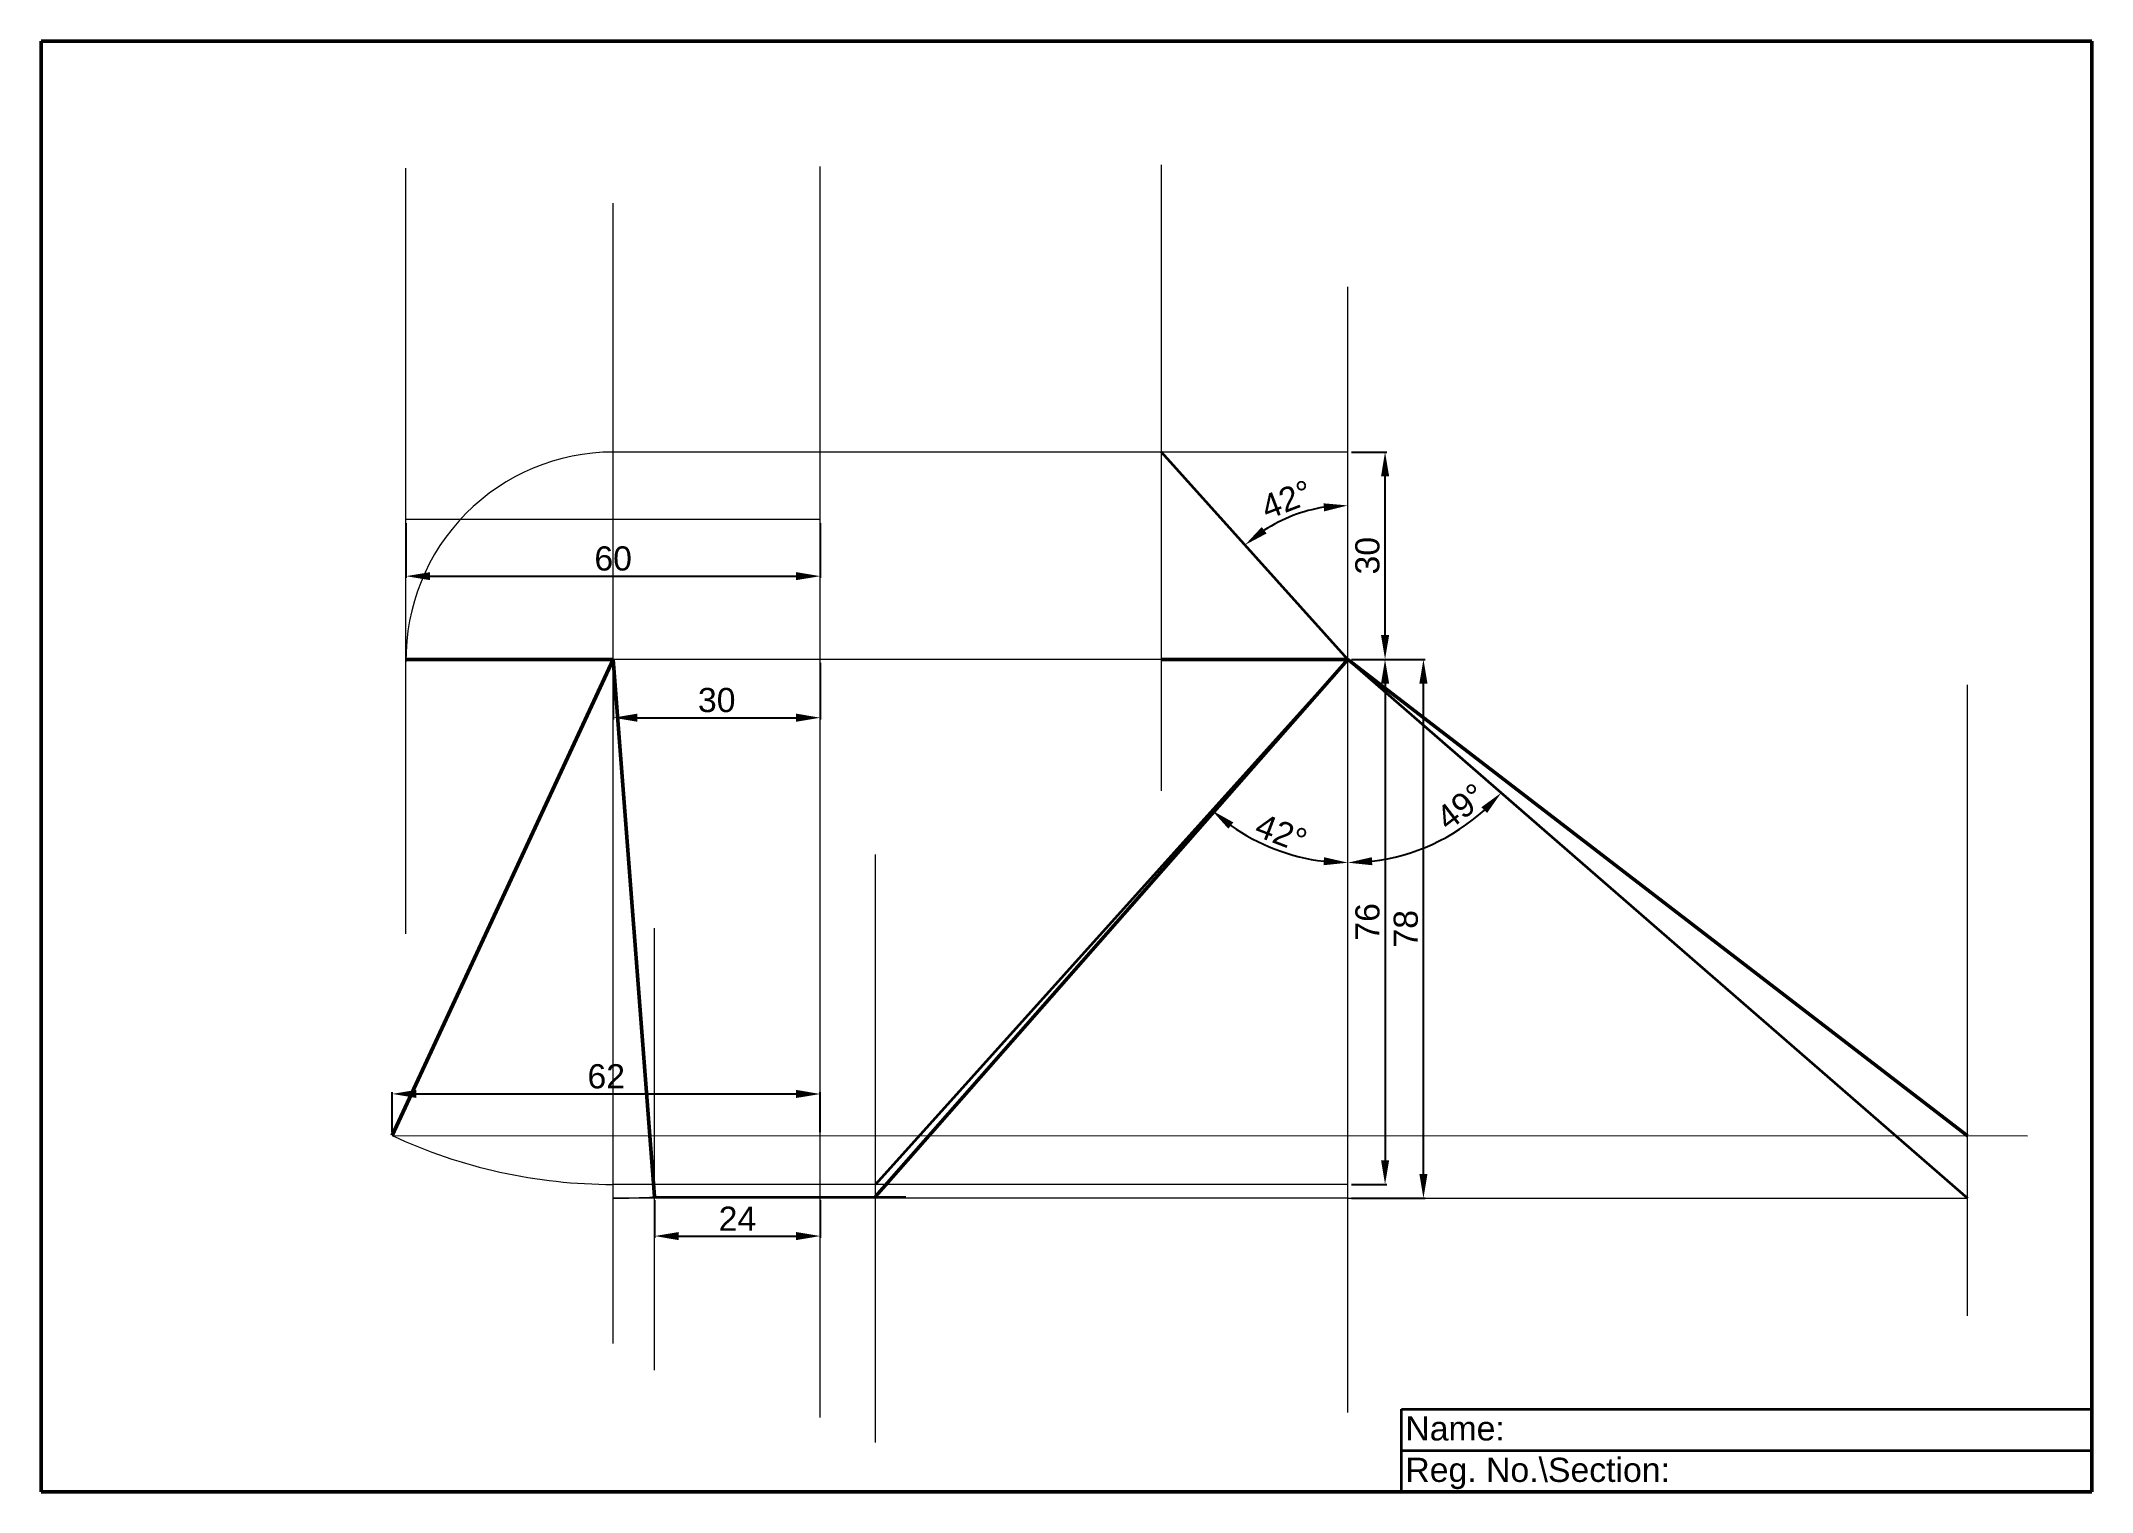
# Model space of a CAD drawing. Header units: millimetres. Extents: x 0 to 297, y 0 to 210.
import ezdxf

# ---------------------------------------------------------------- set-up
doc = ezdxf.new("R2010")
doc.units = ezdxf.units.MM
doc.header["$LTSCALE"] = 0.5
doc.header["$PDMODE"] = 3
doc.header["$PDSIZE"] = 5
for name, color, linetype, lineweight in [('DimensionLine', 1, 'Continuous', 25), ('FVnTV', 3, 'Continuous', 50), ('ProjectorLine', 4, 'Continuous', 9), ('TrueLengthLines', 5, 'Continuous', 35), ('XYline', 7, 'Continuous', 20)]:
    doc.layers.add(name, color=color, linetype=linetype, lineweight=lineweight)
doc.styles.get("Standard").update_dxf_attribs({"font": 'arial.ttf'})
doc.dimstyles.new('ED', dxfattribs={"dimtxt": 3.5, "dimasz": 3.5, "dimexe": 0.25, "dimexo": 0.5, "dimgap": 0.75, "dimtad": 1, "dimdec": 0, "dimzin": 0, "dimdsep": 46, "dimtxsty": 'Standard', "dimcen": 0.09, "dimadec": 0, "dimazin": 0, "dimtfac": 1, "dimtdec": 0, "dimtofl": 0, "dimtmove": 0, "dimatfit": 3, "dimfxl": 1, "dimtolj": 1, "dimtzin": 0, "dimarcsym": 0})

# ---------------------------------------------------------------- blocks, each defined once
blk = doc.blocks.new('*D1')
at = {"layer": 'Defpoints', "color": 0, "transparency": 16777216}
for p in [(189.25, 150.51), (194.63, 150.51), (189.25, 120.51)]:
    blk.add_point(p, dxfattribs=at)
at = {"layer": 'DimensionLine', "color": 0, "lineweight": -2, "transparency": 16777216}
for p, q in [((189.75, 150.51), (194.88, 150.51)), ((194.63, 124.01), (194.63, 147.01)), ((189.75, 120.51), (194.88, 120.51))]:
    blk.add_line(p, q, dxfattribs=at)
at = {"layer": 'DimensionLine', "color": 0, "transparency": 16777216}
for points in [[(194.05, 147.01), (195.22, 147.01), (194.63, 150.51)], [(194.05, 124.01), (195.22, 124.01), (194.63, 120.51)]]:
    blk.add_solid(points, dxfattribs=at)
at = {"layer": 'DimensionLine', "color": 0, "transparency": 16777216, "insert": (192.09, 135.51), "char_height": 3.5, "attachment_point": 5, "rotation": 90}
blk.add_mtext('\\A1;30', dxfattribs=at)
blk = doc.blocks.new('*D2')
at = {"layer": 'Defpoints', "color": 0, "transparency": 16777216}
for p in [(189.25, 174.42), (162.24, 150.51), (183.86, 142.12), (189.25, 120.51), (189.25, 11.5)]:
    blk.add_point(p, dxfattribs=at)
at = {"layer": 'DimensionLine', "color": 0, "lineweight": -2, "transparency": 16777216}
blk.add_arc((189.25, 120.51), 22.28, 99.012, 122.988, dxfattribs=at)
at = {"layer": 'DimensionLine', "color": 0, "transparency": 16777216}
for points in [[(185.71, 143.09), (185.81, 141.93), (189.25, 142.78)], [(177.48, 138.73), (176.77, 139.66), (174.34, 137.06)]]:
    blk.add_solid(points, dxfattribs=at)
at = {"layer": 'DimensionLine', "color": 0, "transparency": 16777216, "insert": (180.37, 143.64), "char_height": 3.5, "attachment_point": 5, "rotation": 21}
blk.add_mtext('\\A1;42°', dxfattribs=at)
blk = doc.blocks.new('*D3')
at = {"layer": 'Defpoints', "color": 0, "transparency": 16777216}
for p in [(189.25, 120.51), (189.25, 44.51), (194.63, 44.51)]:
    blk.add_point(p, dxfattribs=at)
at = {"layer": 'DimensionLine', "color": 0, "lineweight": -2, "transparency": 16777216}
for p, q in [((189.75, 120.51), (194.88, 120.51)), ((194.63, 117.01), (194.63, 48.01)), ((189.75, 44.51), (194.88, 44.51))]:
    blk.add_line(p, q, dxfattribs=at)
at = {"layer": 'DimensionLine', "color": 0, "transparency": 16777216}
for points in [[(194.05, 117.01), (195.22, 117.01), (194.63, 120.51)], [(194.05, 48.01), (195.22, 48.01), (194.63, 44.51)]]:
    blk.add_solid(points, dxfattribs=at)
at = {"layer": 'DimensionLine', "color": 0, "transparency": 16777216, "insert": (192.1, 82.51), "char_height": 3.5, "attachment_point": 5, "rotation": 90}
blk.add_mtext('\\A1;76', dxfattribs=at)
blk = doc.blocks.new('*D4')
at = {"layer": 'Defpoints', "color": 0, "transparency": 16777216}
for p in [(189.25, 120.51), (200.19, 120.51), (189.25, 42.51)]:
    blk.add_point(p, dxfattribs=at)
at = {"layer": 'DimensionLine', "color": 0, "lineweight": -2, "transparency": 16777216}
for p, q in [((189.75, 120.51), (200.44, 120.51)), ((200.19, 46.01), (200.19, 117.01)), ((189.75, 42.51), (200.44, 42.51))]:
    blk.add_line(p, q, dxfattribs=at)
at = {"layer": 'DimensionLine', "color": 0, "transparency": 16777216}
for points in [[(199.6, 117.01), (200.77, 117.01), (200.19, 120.51)], [(199.6, 46.01), (200.77, 46.01), (200.19, 42.51)]]:
    blk.add_solid(points, dxfattribs=at)
at = {"layer": 'DimensionLine', "color": 0, "transparency": 16777216, "insert": (197.65, 81.51), "char_height": 3.5, "attachment_point": 5, "rotation": 90}
blk.add_mtext('\\A1;78', dxfattribs=at)
blk = doc.blocks.new('*D5')
at = {"layer": 'Defpoints', "color": 0, "transparency": 16777216}
for p in [(189.25, 174.42), (189.25, 120.51), (197.52, 92.27), (278.98, 42.51), (189.25, 11.5)]:
    blk.add_point(p, dxfattribs=at)
at = {"layer": 'DimensionLine', "color": 0, "lineweight": -2, "transparency": 16777216}
blk.add_arc((189.25, 120.51), 29.43, 276.8189, 312.1811, dxfattribs=at)
at = {"layer": 'DimensionLine', "color": 0, "transparency": 16777216}
for points in [[(208.59, 99.11), (209.42, 98.29), (211.46, 101.2)], [(192.78, 90.71), (192.71, 91.87), (189.25, 91.08)]]:
    blk.add_solid(points, dxfattribs=at)
at = {"layer": 'DimensionLine', "color": 0, "transparency": 16777216, "insert": (205.64, 99.19), "char_height": 3.5, "attachment_point": 5, "rotation": 37.5489}
blk.add_mtext('\\A1;49°', dxfattribs=at)
blk = doc.blocks.new('*D6')
at = {"layer": 'Defpoints', "color": 0, "transparency": 16777216}
for p in [(189.25, 174.42), (189.25, 120.51), (175.43, 94.53), (120.82, 44.51), (189.25, 11.5)]:
    blk.add_point(p, dxfattribs=at)
at = {"layer": 'DimensionLine', "color": 0, "lineweight": -2, "transparency": 16777216}
blk.add_arc((189.25, 120.51), 29.43, 234.8189, 263.1811, dxfattribs=at)
at = {"layer": 'DimensionLine', "color": 0, "transparency": 16777216}
for points in [[(171.93, 96), (172.66, 96.91), (169.56, 98.64)], [(185.79, 91.87), (185.72, 90.71), (189.25, 91.08)]]:
    blk.add_solid(points, dxfattribs=at)
at = {"layer": 'DimensionLine', "color": 0, "transparency": 16777216, "insert": (179.6, 95.38), "char_height": 3.5, "attachment_point": 5, "rotation": 339}
blk.add_mtext('\\A1;42°', dxfattribs=at)
blk = doc.blocks.new('*D7')
at = {"layer": 'Defpoints', "color": 0, "transparency": 16777216}
for p in [(82.85, 120.51), (112.85, 120.51), (112.85, 112.06)]:
    blk.add_point(p, dxfattribs=at)
at = {"layer": 'DimensionLine', "color": 0, "lineweight": -2, "transparency": 16777216}
for p, q in [((82.85, 120.01), (82.85, 111.81)), ((112.85, 120.01), (112.85, 111.81)), ((86.35, 112.06), (109.35, 112.06))]:
    blk.add_line(p, q, dxfattribs=at)
at = {"layer": 'DimensionLine', "color": 0, "transparency": 16777216}
for points in [[(86.35, 112.65), (86.35, 111.48), (82.85, 112.06)], [(109.35, 112.65), (109.35, 111.48), (112.85, 112.06)]]:
    blk.add_solid(points, dxfattribs=at)
at = {"layer": 'DimensionLine', "color": 0, "transparency": 16777216, "insert": (97.85, 114.6), "char_height": 3.5, "attachment_point": 5}
blk.add_mtext('\\A1;30', dxfattribs=at)
blk = doc.blocks.new('*D8')
at = {"layer": 'Defpoints', "color": 0, "transparency": 16777216}
for p in [(112.85, 57.6), (50.85, 51.57), (112.85, 51.56)]:
    blk.add_point(p, dxfattribs=at)
at = {"layer": 'DimensionLine', "color": 0, "lineweight": -2, "transparency": 16777216}
for p, q in [((50.85, 52.07), (50.85, 57.86)), ((54.35, 57.61), (109.35, 57.6)), ((112.85, 52.06), (112.85, 57.85))]:
    blk.add_line(p, q, dxfattribs=at)
at = {"layer": 'DimensionLine', "color": 0, "transparency": 16777216}
for points in [[(54.35, 58.19), (54.35, 57.03), (50.85, 57.61)], [(109.35, 58.19), (109.35, 57.02), (112.85, 57.6)]]:
    blk.add_solid(points, dxfattribs=at)
at = {"layer": 'DimensionLine', "color": 0, "transparency": 16777216, "insert": (81.85, 60.14), "char_height": 3.5, "attachment_point": 5, "rotation": 359.9909}
blk.add_mtext('\\A1;62', dxfattribs=at)
blk = doc.blocks.new('*D10')
at = {"layer": 'Defpoints', "color": 0, "transparency": 16777216}
for p in [(52.85, 140.73), (112.85, 140.73), (112.85, 132.55)]:
    blk.add_point(p, dxfattribs=at)
at = {"layer": 'DimensionLine', "color": 0, "lineweight": -2, "transparency": 16777216}
for p, q in [((52.85, 140.23), (52.85, 132.3)), ((112.85, 140.23), (112.85, 132.3)), ((56.35, 132.55), (109.35, 132.55))]:
    blk.add_line(p, q, dxfattribs=at)
at = {"layer": 'DimensionLine', "color": 0, "transparency": 16777216}
for points in [[(56.35, 133.13), (56.35, 131.97), (52.85, 132.55)], [(109.35, 133.13), (109.35, 131.97), (112.85, 132.55)]]:
    blk.add_solid(points, dxfattribs=at)
at = {"layer": 'DimensionLine', "color": 0, "transparency": 16777216, "insert": (82.85, 135.09), "char_height": 3.5, "attachment_point": 5}
blk.add_mtext('\\A1;60', dxfattribs=at)
blk = doc.blocks.new('*D11')
at = {"layer": 'Defpoints', "color": 0, "transparency": 16777216}
for p in [(88.85, 42.74), (112.85, 42.74), (112.85, 37.04)]:
    blk.add_point(p, dxfattribs=at)
at = {"layer": 'DimensionLine', "color": 0, "lineweight": -2, "transparency": 16777216}
for p, q in [((88.85, 42.24), (88.85, 36.79)), ((112.85, 42.24), (112.85, 36.79)), ((92.35, 37.04), (109.35, 37.04))]:
    blk.add_line(p, q, dxfattribs=at)
at = {"layer": 'DimensionLine', "color": 0, "transparency": 16777216}
for points in [[(92.35, 37.62), (92.35, 36.45), (88.85, 37.04)], [(109.35, 37.62), (109.35, 36.45), (112.85, 37.04)]]:
    blk.add_solid(points, dxfattribs=at)
at = {"layer": 'DimensionLine', "color": 0, "transparency": 16777216, "insert": (100.85, 39.55), "char_height": 3.5, "attachment_point": 5}
blk.add_mtext('\\A1;24', dxfattribs=at)

msp = doc.modelspace()

# ---------------------------------------------------------------- linework, layer by layer
msp.add_line((189.25, 44.51), (189.25, 44.51))
at = {"layer": 'FVnTV'}
for p, q in [((0, 0), (0, 210)), ((0, 210), (297, 210)), ((297, 0), (297, 210)), ((50.85, 51.57), (82.85, 120.51)), ((82.85, 120.51), (52.85, 120.51)), ((88.85, 42.74), (82.85, 120.51)), ((120.82, 42.74), (189.25, 120.51)), ((189.25, 120.51), (162.24, 120.51)), ((278.98, 51.54), (189.25, 120.51)), ((0, 0), (297, 0))]:
    msp.add_line(p, q, dxfattribs=at)
at = {"layer": 'ProjectorLine'}
for p, q in [((52.85, 80.78), (52.85, 191.58)), ((162.24, 101.47), (162.24, 192.07)), ((82.85, 21.5), (82.85, 186.55)), ((189.25, 11.5), (189.25, 174.42)), ((162.24, 150.51), (82.85, 150.51)), ((189.25, 150.51), (162.24, 150.51)), ((112.85, 140.73), (52.85, 140.73)), ((112.85, 120.51), (82.85, 120.51)), ((189.25, 120.51), (112.85, 120.51)), ((278.98, 25.5), (278.98, 116.83)), ((120.82, 7.18), (120.82, 92.26)), ((88.85, 17.64), (88.85, 81.58)), ((50.85, 51.57), (287.64, 51.54)), ((120.82, 44.51), (82.85, 44.51)), ((189.25, 42.51), (82.85, 42.51)), ((88.85, 42.74), (125.25, 42.74)), ((189.25, 44.51), (120.82, 44.51)), ((189.25, 42.51), (278.98, 42.51))]:
    msp.add_line(p, q, dxfattribs=at)
for radius, start, end in [(30, 90, 180.6708), (76, 245.0989, 270), (78, 270, 274.4117)]:
    msp.add_arc((82.85, 120.51), radius, start, end, dxfattribs=at)
at = {"layer": 'TrueLengthLines'}
for p, q in [((189.25, 120.51), (162.24, 150.51)), ((189.25, 120.51), (120.82, 44.51)), ((189.25, 120.51), (278.98, 42.51)), ((197, 12), (297, 12)), ((197, 6), (197, 12)), ((197, 6), (297, 6)), ((197, 0), (197, 6))]:
    msp.add_line(p, q, dxfattribs=at)
at = {"layer": 'XYline'}
msp.add_line((112.85, 10.79), (112.85, 191.82), dxfattribs=at)

# ---------------------------------------------------------------- texts
for s, p in [('Name:', (197.57, 7.45)), ('Reg. No.\\Section:', (197.57, 1.45))]:
    msp.add_text(s, height=3.5).set_placement(p)

# ---------------------------------------------------------------- dimensions: what is measured, and where the dimension line sits
at = {"layer": 'DimensionLine'}
for base, line1, picture, middle in [((175.43, 94.53), ((189.25, 120.51), (120.82, 44.51)), '*D6', (179.6, 95.38)), ((183.86, 142.12), ((189.25, 120.51), (162.24, 150.51)), '*D2', (180.37, 143.64))]:
    dim = msp.add_angular_dim_2l(base=base, line1=line1, line2=((189.25, 11.5), (189.25, 174.42)), dimstyle='ED', dxfattribs=at)
    dim.commit()
    dim.dimension.update_dxf_attribs({"geometry": picture, "text_midpoint": middle})
dim = msp.add_angular_dim_2l(base=(197.52, 92.27), line1=((189.25, 120.51), (278.98, 42.51)), line2=((189.25, 11.5), (189.25, 174.42)), dimstyle='ED', dxfattribs=at)
dim.commit()
dim.dimension.update_dxf_attribs({"geometry": '*D5', "text_midpoint": (207.18, 97.18), "dimtype": 162})
for p1, p2, distance, picture, middle in [((189.25, 120.51), (189.25, 150.51), -5.38, '*D1', (192.09, 135.51)), ((52.85, 140.73), (112.85, 140.73), -8.18, '*D10', (82.85, 135.09)), ((82.85, 120.51), (112.85, 120.51), -8.44, '*D7', (97.85, 114.6)), ((189.25, 120.51), (189.25, 44.51), 5.38, '*D3', (192.1, 82.51)), ((189.25, 42.51), (189.25, 120.51), -10.94, '*D4', (197.65, 81.51)), ((50.85, 51.57), (112.85, 51.56), 6.04, '*D8', (81.85, 60.14)), ((88.85, 42.74), (112.85, 42.74), -5.7, '*D11', (100.85, 39.55))]:
    dim = msp.add_aligned_dim(p1=p1, p2=p2, distance=distance, dimstyle='ED', dxfattribs=at)
    dim.commit()
    dim.dimension.update_dxf_attribs({"geometry": picture, "text_midpoint": middle})

doc.saveas('drawing.dxf')
